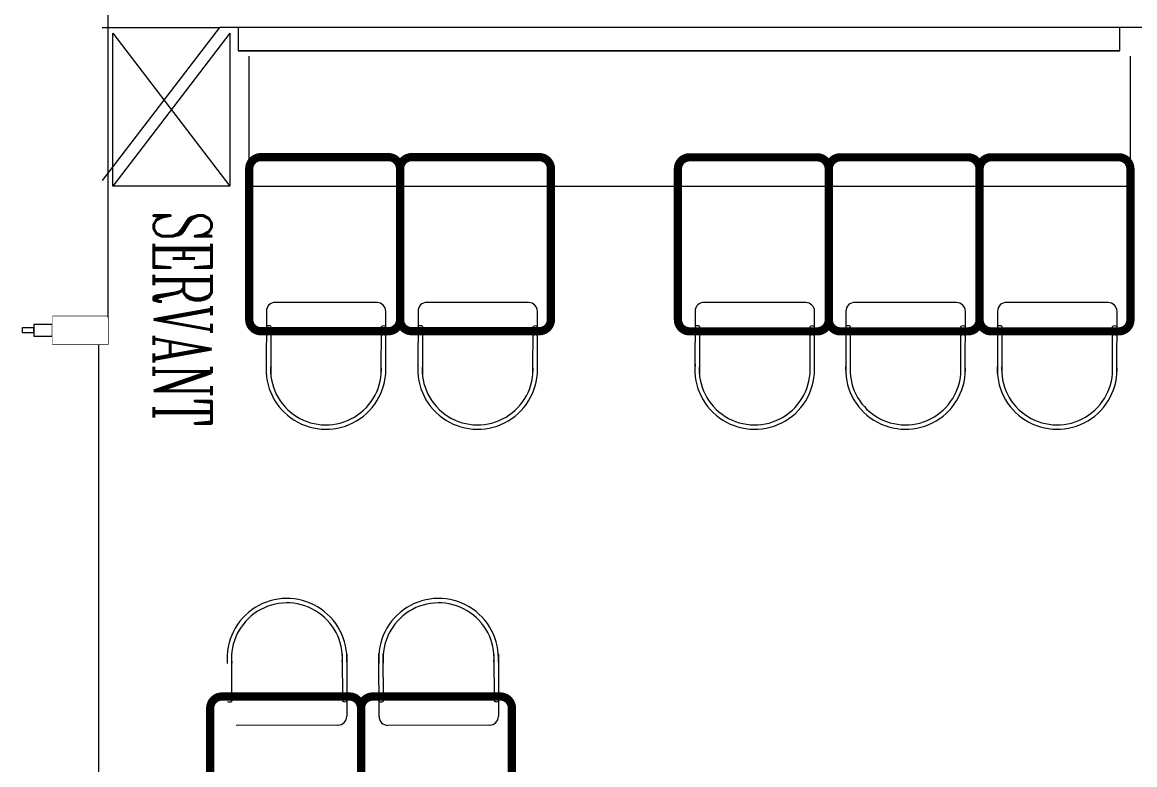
# Model space of a CAD drawing. Header units: centimetres. Extents: x -72470 to -43129, y -18750 to -16337.
# Drawn here: x -49401.2 to -48921.8, y -17214.3 to -16894.3 of the extents above; entities that cross this region are included whole.
import ezdxf

# ---------------------------------------------------------------- set-up
doc = ezdxf.new("R2010")
doc.units = ezdxf.units.CM
doc.header["$MEASUREMENT"] = 0
doc.layers.add('11-021_500-BLOK B-str_zemin_kat$0$2DTARAMA1', color=253, linetype='Continuous')
doc.layers.add('TEFRIS', color=30, linetype='Continuous', lineweight=9)
doc.styles.add('ROMANS', font='romanc.shx', dxfattribs={"width": 0.75, "height": 0.003})

# ---------------------------------------------------------------- blocks, each defined once
blk = doc.blocks.new('DDDD')
at = {"layer": 'TEFRIS', "color": 0, "linetype": 'Continuous'}
for p, q in [((-75389.21, -9770.79), (-75389.18, -9770.77)), ((-75389.18, -9770.77), (-75389.21, -9770.79)), ((-75355.24, -9770.94), (-75340.98, -9785.15)), ((-75353.94, -9769.55), (-75335, -9788.42)), ((-75334.99, -9793.81), (-75365.94, -9824.88)), ((-75374.62, -9818.92), (-75389.19, -9804.4)), ((-75371.33, -9824.89), (-75390.6, -9805.69)), ((-75435.41, -9817.01), (-75435.38, -9816.98)), ((-75435.38, -9816.98), (-75435.41, -9817.01)), ((-75401.44, -9817.16), (-75387.18, -9831.37)), ((-75400.14, -9815.77), (-75381.2, -9834.64)), ((-75299.4, -9829.4), (-75330.45, -9860.36)), ((-75275.13, -9848.35), (-75294, -9829.41)), ((-75276.52, -9849.65), (-75290.73, -9835.39)), ((-75381.19, -9840.03), (-75412.14, -9871.1)), ((-75420.83, -9865.14), (-75435.4, -9850.62)), ((-75330.46, -9865.75), (-75311.27, -9885.01)), ((-75324.49, -9869.04), (-75309.97, -9883.61)), ((-75345.61, -9875.61), (-75376.67, -9906.57)), ((-75321.34, -9894.56), (-75340.21, -9875.62)), ((-75322.73, -9895.86), (-75336.94, -9881.6)), ((-75276.36, -9883.61), (-75276.34, -9883.59)), ((-75276.34, -9883.59), (-75276.36, -9883.61))]:
    blk.add_line(p, q, dxfattribs=at)
at = {"layer": 'TEFRIS', "color": 0, "linetype": 'Continuous', "const_width": 3.56}
for points in [[(-75287.42, -9834.87), (-75326.31, -9873.77, -0.414214), (-75333.38, -9873.77), (-75379.35, -9827.81, -0.414214), (-75379.35, -9820.74), (-75340.46, -9781.84, -0.414214), (-75333.39, -9781.84), (-75287.42, -9827.8, -0.414214)], [(-75333.38, -9880.84), (-75372.27, -9919.73, -0.414214), (-75379.34, -9919.73), (-75425.31, -9873.77, -0.414214), (-75425.31, -9866.7), (-75386.42, -9827.81, -0.414214), (-75379.35, -9827.81), (-75333.38, -9873.77, -0.414214)]]:
    blk.add_lwpolyline(points, format="xyb", close=True, dxfattribs=at)
at = {"layer": 'TEFRIS', "color": 0, "linetype": 'Continuous'}
for centre, radius, start, end in [((-75370.91, -9789), 25.81, 41.3071, 229.9107), ((-75370.91, -9789), 23.91, 41.3071, 229.9107), ((-75344.15, -9780.65), 1.87, 284.487, 345.7168), ((-75341.45, -9783.34), 1.87, 284.487, 345.7168), ((-75337.69, -9791.12), 3.81, 315.1019, 45.1019), ((-75417.11, -9835.22), 25.81, 41.3071, 229.9107), ((-75417.11, -9835.22), 23.91, 41.3071, 229.9107), ((-75379.14, -9815.76), 1.87, 284.487, 345.7168), ((-75376.44, -9818.46), 1.87, 284.487, 345.7168), ((-75390.35, -9826.87), 1.87, 284.487, 345.7168), ((-75368.64, -9822.19), 3.81, 225.1019, 315.1019), ((-75296.7, -9832.1), 3.81, 44.9074, 134.9074), ((-75387.65, -9829.56), 1.87, 284.487, 345.7168), ((-75383.89, -9837.34), 3.81, 315.1019, 45.1019), ((-75288.92, -9835.86), 1.87, 104.2925, 165.5223), ((-75286.23, -9838.56), 1.87, 104.2925, 165.5223), ((-75294.57, -9865.32), 25.81, 220.0986, 48.7021), ((-75294.57, -9865.32), 23.91, 220.0986, 48.7021), ((-75327.76, -9863.06), 3.81, 134.9074, 224.9074), ((-75425.34, -9861.98), 1.87, 284.487, 345.7168), ((-75422.64, -9864.67), 1.87, 284.487, 345.7168), ((-75324.03, -9870.85), 1.87, 104.2925, 165.5223), ((-75321.34, -9873.55), 1.87, 104.2925, 165.5223), ((-75342.91, -9878.31), 3.81, 44.9074, 134.9074), ((-75335.13, -9882.07), 1.87, 104.2925, 165.5223), ((-75332.44, -9884.77), 1.87, 104.2925, 165.5223), ((-75340.79, -9911.53), 25.81, 220.0986, 48.7021), ((-75340.79, -9911.53), 23.91, 220.0986, 48.7021)]:
    blk.add_arc(centre, radius, start, end, dxfattribs=at)

msp = doc.modelspace()

# ---------------------------------------------------------------- hatches: boundary and pattern name
at = {"layer": '11-021_500-BLOK B-str_zemin_kat$0$2DTARAMA1'}
h = msp.add_hatch(dxfattribs=at)
h.set_pattern_fill('ANSI33', color=256, scale=100)
h.set_pattern_definition([(45, (-405862.577, -192797.837), (-17.6776695, 17.6776695), []), (45, (-405844.9, -192797.837), (-17.6776695, 17.6776695), [12.5, -6.25])])
edge = h.paths.add_edge_path()
edge.add_arc((-45801.24, -17327.07), 40, 0, 360)
edge = h.paths.add_edge_path()
edge.add_arc((-46641.24, -17327.07), 40, 0, 360)
edge = h.paths.add_edge_path()
edge.add_arc((-47481.24, -17327.07), 40, 0, 360)
edge = h.paths.add_edge_path()
edge.add_arc((-48321.24, -17327.07), 40, 0, 360)
h.paths.add_polyline_path([(-47188.77, -17161.4), (-47015.01, -17161.4), (-47015.01, -17115.45), (-47188.77, -17115.45)], flags=9)
h.paths.add_polyline_path([(-46335.56, -17161.43), (-46161.79, -17161.43), (-46161.79, -17115.45), (-46335.56, -17115.45)], flags=9)
h.paths.add_polyline_path([(-48028.77, -17161.43), (-47873.65, -17161.43), (-47873.65, -17115.45), (-48028.77, -17115.45)], flags=9)
edge = h.paths.add_edge_path()
edge.add_arc((-49161.24, -17327.07), 40, 0, 360)
edge = h.paths.add_edge_path()
edge.add_arc((-47481.24, -18167.07), 40, 0, 360)
edge = h.paths.add_edge_path()
edge.add_arc((-46641.24, -18167.07), 40, 0, 360)
edge = h.paths.add_edge_path()
edge.add_arc((-45801.24, -18167.07), 40, 0, 360)

# ---------------------------------------------------------------- linework, layer by layer
at = {"layer": 'TEFRIS', "color": 0, "linetype": 'Continuous'}
for p, q in [((-49366.73, -16896.57), (-49316.28, -16896.57)), ((-49316.28, -16896.57), (-49366.73, -16962.57)), ((-49311.73, -16898.97), (-49362.18, -16964.97)), ((-49362.18, -16898.97), (-49311.73, -16964.97)), ((-49362.18, -16964.97), (-49362.18, -16898.97)), ((-48476.68, -16896.57), (-49316.28, -16896.57)), ((-49311.73, -16898.97), (-49311.73, -16964.97)), ((-49308.16, -16896.57), (-49308.16, -16906.57)), ((-48928.16, -16906.57), (-48928.16, -16896.57)), ((-49308.16, -16906.57), (-48928.16, -16906.57)), ((-48928.16, -16906.57), (-49308.16, -16906.57)), ((-49303.6, -16908.97), (-49303.6, -16964.97)), ((-48923.6, -16964.97), (-48923.6, -16908.97)), ((-49311.73, -16964.97), (-49362.18, -16964.97)), ((-49303.6, -16964.97), (-48923.6, -16964.97)), ((-49248.36, -17015.12), (-49292.21, -17015.05)), ((-49183, -17015.12), (-49226.86, -17015.05)), ((-49063.6, -17015.12), (-49107.45, -17015.05)), ((-48998.6, -17015.12), (-49042.45, -17015.05)), ((-48933.25, -17015.12), (-48977.1, -17015.05)), ((-49296.03, -17018.86), (-49296.07, -17046.05)), ((-49244.59, -17045.68), (-49244.55, -17018.94)), ((-49230.68, -17018.86), (-49230.72, -17046.05)), ((-49179.24, -17045.68), (-49179.2, -17018.94)), ((-49111.27, -17018.86), (-49111.31, -17046.05)), ((-49059.83, -17045.68), (-49059.79, -17018.94)), ((-49046.27, -17018.86), (-49046.31, -17046.05)), ((-48994.83, -17045.68), (-48994.79, -17018.94)), ((-48980.92, -17018.86), (-48980.96, -17046.05)), ((-48929.48, -17045.68), (-48929.44, -17018.94)), ((-49294.13, -17025.4), (-49294.17, -17045.97)), ((-49246.5, -17045.61), (-49246.47, -17025.48)), ((-49228.78, -17025.4), (-49228.81, -17045.97)), ((-49181.15, -17045.61), (-49181.11, -17025.48)), ((-49109.37, -17025.4), (-49109.41, -17045.97)), ((-49061.74, -17045.61), (-49061.71, -17025.48)), ((-49044.37, -17025.4), (-49044.41, -17045.97)), ((-48996.74, -17045.61), (-48996.71, -17025.48)), ((-48979.02, -17025.4), (-48979.06, -17045.97)), ((-48931.39, -17045.61), (-48931.36, -17025.48)), ((-49270.4, -17069.74), (-49270.37, -17069.74)), ((-49270.37, -17069.74), (-49270.4, -17069.74)), ((-49205.05, -17069.74), (-49205.02, -17069.74)), ((-49205.02, -17069.74), (-49205.05, -17069.74)), ((-49085.65, -17069.74), (-49085.61, -17069.74)), ((-49085.61, -17069.74), (-49085.65, -17069.74)), ((-49020.65, -17069.74), (-49020.61, -17069.74)), ((-49020.61, -17069.74), (-49020.65, -17069.74)), ((-48955.3, -17069.74), (-48955.26, -17069.74)), ((-48955.26, -17069.74), (-48955.3, -17069.74))]:
    msp.add_line(p, q, dxfattribs=at)
at = {"layer": 'TEFRIS', "color": 0, "linetype": 'Continuous', "const_width": 3.56}
for points in [[(-49243.41, -17027.46), (-49298.41, -17027.46, -0.414214), (-49303.41, -17022.46), (-49303.41, -16957.46, -0.414214), (-49298.41, -16952.46), (-49243.41, -16952.46, -0.414214), (-49238.41, -16957.46), (-49238.41, -17022.46, -0.414214)], [(-49178.41, -17027.45), (-49233.41, -17027.46, -0.414214), (-49238.41, -17022.46), (-49238.41, -16957.46, -0.414214), (-49233.41, -16952.46), (-49178.41, -16952.45, -0.414214), (-49173.41, -16957.45), (-49173.41, -17022.45, -0.414214)], [(-49058.65, -17027.52), (-49113.65, -17027.52, -0.414214), (-49118.65, -17022.53), (-49118.66, -16957.53, -0.414214), (-49113.66, -16952.52), (-49058.66, -16952.52, -0.414214), (-49053.66, -16957.52), (-49053.65, -17022.52, -0.414214)], [(-48993.65, -17027.52), (-49048.65, -17027.52, -0.414214), (-49053.65, -17022.53), (-49053.66, -16957.53, -0.414214), (-49048.66, -16952.52), (-48993.66, -16952.52, -0.414214), (-48988.66, -16957.52), (-48988.65, -17022.52, -0.414214)], [(-48928.65, -17027.52), (-48983.65, -17027.52, -0.414214), (-48988.65, -17022.53), (-48988.66, -16957.53, -0.414214), (-48983.66, -16952.52), (-48928.66, -16952.52, -0.414214), (-48923.66, -16957.52), (-48923.65, -17022.52, -0.414214)]]:
    msp.add_lwpolyline(points, format="xyb", close=True, dxfattribs=at)
at = {"layer": 'TEFRIS', "color": 0, "linetype": 'Continuous'}
for points in [[(-49388.24, -17029.57), (-49388.24, -17024.57), (-49396.24, -17024.57), (-49396.24, -17029.57)], [(-49364.24, -17033.07), (-49364.24, -17021.07), (-49388.24, -17021.07), (-49388.24, -17033.07)], [(-49365.24, -17032.07), (-49365.24, -17022.07), (-49387.24, -17022.07), (-49387.24, -17032.07)], [(-49396.24, -17028.07), (-49396.24, -17026.07), (-49401.24, -17026.07), (-49401.24, -17028.07)], [(-49396.24, -17028.07), (-49396.24, -17026.07), (-49401.24, -17026.07), (-49401.24, -17028.07)], [(-49396.24, -17028.07), (-49396.24, -17026.07), (-49401.24, -17026.07), (-49401.24, -17028.07)], [(-49396.24, -17028.07), (-49396.24, -17026.07), (-49401.24, -17026.07), (-49401.24, -17028.07)], [(-49396.24, -17028.07), (-49396.24, -17026.07), (-49401.24, -17026.07), (-49401.24, -17028.07)], [(-49396.24, -17028.07), (-49396.24, -17026.07), (-49401.24, -17026.07), (-49401.24, -17028.07)], [(-49396.24, -17028.07), (-49396.24, -17026.07), (-49401.24, -17026.07), (-49401.24, -17028.07)], [(-49396.24, -17028.07), (-49396.24, -17026.07), (-49401.24, -17026.07), (-49401.24, -17028.07)], [(-49396.24, -17028.07), (-49396.24, -17026.07), (-49401.24, -17026.07), (-49401.24, -17028.07)], [(-49396.24, -17028.07), (-49396.24, -17026.07), (-49401.24, -17026.07), (-49401.24, -17028.07)], [(-49396.24, -17028.07), (-49396.24, -17026.07), (-49401.24, -17026.07), (-49401.24, -17028.07)], [(-49396.24, -17028.07), (-49396.24, -17026.07), (-49401.24, -17026.07), (-49401.24, -17028.07)], [(-49396.24, -17028.07), (-49396.24, -17026.07), (-49401.24, -17026.07), (-49401.24, -17028.07)], [(-49396.24, -17028.07), (-49396.24, -17026.07), (-49401.24, -17026.07), (-49401.24, -17028.07)], [(-49396.24, -17028.07), (-49396.24, -17026.07), (-49401.24, -17026.07), (-49401.24, -17028.07)], [(-49396.24, -17028.07), (-49396.24, -17026.07), (-49401.24, -17026.07), (-49401.24, -17028.07)], [(-49396.24, -17028.07), (-49396.24, -17026.07), (-49401.24, -17026.07), (-49401.24, -17028.07)], [(-49396.24, -17028.07), (-49396.24, -17026.07), (-49401.24, -17026.07), (-49401.24, -17028.07)], [(-49396.24, -17028.07), (-49396.24, -17026.07), (-49401.24, -17026.07), (-49401.24, -17028.07)], [(-49396.24, -17028.07), (-49396.24, -17026.07), (-49401.24, -17026.07), (-49401.24, -17028.07)], [(-49396.24, -17028.07), (-49396.24, -17026.07), (-49401.24, -17026.07), (-49401.24, -17028.07)], [(-49396.24, -17028.07), (-49396.24, -17026.07), (-49401.24, -17026.07), (-49401.24, -17028.07)], [(-49396.24, -17028.07), (-49396.24, -17026.07), (-49401.24, -17026.07), (-49401.24, -17028.07)], [(-49396.24, -17028.07), (-49396.24, -17026.07), (-49401.24, -17026.07), (-49401.24, -17028.07)], [(-49396.24, -17028.07), (-49396.24, -17026.07), (-49401.24, -17026.07), (-49401.24, -17028.07)]]:
    msp.add_lwpolyline(points, close=True, dxfattribs=at)
msp.add_lwpolyline([(-49368.24, -17231.07), (-49368.24, -17033.07)], dxfattribs=at)
for centre, radius, start, end in [((-49292.21, -17018.86), 3.81, 89.9074, 179.9074), ((-49248.36, -17018.93), 3.81, 359.9074, 89.9074), ((-49226.86, -17018.86), 3.81, 89.9074, 179.9074), ((-49183.01, -17018.93), 3.81, 359.9074, 89.9074), ((-49107.46, -17018.86), 3.81, 89.9074, 179.9074), ((-49063.6, -17018.93), 3.81, 359.9074, 89.9074), ((-49042.46, -17018.86), 3.81, 89.9074, 179.9074), ((-48998.6, -17018.93), 3.81, 359.9074, 89.9074), ((-48977.11, -17018.86), 3.81, 89.9074, 179.9074), ((-48933.25, -17018.93), 3.81, 359.9074, 89.9074), ((-49295.09, -17027.01), 1.87, 59.2925, 120.5223), ((-49229.74, -17027.01), 1.87, 59.2925, 120.5223), ((-49110.33, -17027.01), 1.87, 59.2925, 120.5223), ((-49045.33, -17027.01), 1.87, 59.2925, 120.5223), ((-48979.98, -17027.01), 1.87, 59.2925, 120.5223), ((-49295.09, -17030.83), 1.87, 59.2925, 120.5223), ((-49245.51, -17027.09), 1.87, 59.2925, 120.5223), ((-49245.52, -17030.91), 1.87, 59.2925, 120.5223), ((-49229.74, -17030.83), 1.87, 59.2925, 120.5223), ((-49180.17, -17030.91), 1.87, 59.2925, 120.5223), ((-49180.16, -17027.09), 1.87, 59.2925, 120.5223), ((-49110.34, -17030.83), 1.87, 59.2925, 120.5223), ((-49060.76, -17027.09), 1.87, 59.2925, 120.5223), ((-49060.76, -17030.91), 1.87, 59.2925, 120.5223), ((-49045.34, -17030.83), 1.87, 59.2925, 120.5223), ((-48995.76, -17027.09), 1.87, 59.2925, 120.5223), ((-48995.76, -17030.91), 1.87, 59.2925, 120.5223), ((-48979.98, -17030.83), 1.87, 59.2925, 120.5223), ((-48930.41, -17027.09), 1.87, 59.2925, 120.5223), ((-48930.41, -17030.91), 1.87, 59.2925, 120.5223), ((-49270.35, -17043.93), 25.81, 175.0986, 3.7021), ((-49270.35, -17043.93), 23.91, 175.0986, 3.7021), ((-49204.99, -17043.93), 25.81, 175.0986, 3.7021), ((-49204.99, -17043.93), 23.91, 175.0986, 3.7021), ((-49085.59, -17043.93), 25.81, 175.0986, 3.7021), ((-49085.59, -17043.93), 23.91, 175.0986, 3.7021), ((-49020.59, -17043.93), 25.81, 175.0986, 3.7021), ((-49020.59, -17043.93), 23.91, 175.0986, 3.7021), ((-48955.24, -17043.93), 25.81, 175.0986, 3.7021), ((-48955.24, -17043.93), 23.91, 175.0986, 3.7021)]:
    msp.add_arc(centre, radius, start, end, dxfattribs=at)

# ---------------------------------------------------------------- block references
at = {"layer": 'TEFRIS', "color": 0, "linetype": 'Continuous', "rotation": 315}
msp.add_blockref('DDDD', (10995.34, -63541.85), dxfattribs=at)

# ---------------------------------------------------------------- texts
at = {"layer": 'TEFRIS', "color": 0, "linetype": 'Continuous', "style": 'ROMANS', "width": 0.6}
msp.add_text('SERVANT', height=24.881, rotation=270, dxfattribs=at).set_placement((-49344.58, -16975.7))

# ---------------------------------------------------------------- next in the draw order: wipeouts: each hides what was drawn before it
at = {"color": 0, "linetype": 'Continuous'}
msp.add_wipeout([(-49364.24, -17033.07), (-49388.24, -17033.07), (-49388.24, -17021.07), (-49364.24, -17021.07)], dxfattribs=at).dxf.layer = 'TEFRIS'

# ---------------------------------------------------------------- next in the draw order: linework, layer by layer
at = {"layer": 'TEFRIS', "color": 0, "linetype": 'Continuous'}
for points in [[(-49388.24, -17029.57), (-49388.24, -17024.57), (-49396.24, -17024.57), (-49396.24, -17029.57)], [(-49364.24, -17033.07), (-49364.24, -17021.07), (-49388.24, -17021.07), (-49388.24, -17033.07)], [(-49365.24, -17032.07), (-49365.24, -17022.07), (-49387.24, -17022.07), (-49387.24, -17032.07)]]:
    msp.add_lwpolyline(points, close=True, dxfattribs=at)

# ---------------------------------------------------------------- next in the draw order: wipeouts: each hides what was drawn before it
at = {"color": 0, "linetype": 'Continuous'}
msp.add_wipeout([(-49364.24, -17033.07), (-49388.24, -17033.07), (-49388.24, -17021.07), (-49364.24, -17021.07)], dxfattribs=at).dxf.layer = 'TEFRIS'

# ---------------------------------------------------------------- next in the draw order: linework, layer by layer
at = {"layer": 'TEFRIS', "color": 0, "linetype": 'Continuous'}
for points in [[(-49388.24, -17029.57), (-49388.24, -17024.57), (-49396.24, -17024.57), (-49396.24, -17029.57)], [(-49364.24, -17033.07), (-49364.24, -17021.07), (-49388.24, -17021.07), (-49388.24, -17033.07)], [(-49365.24, -17032.07), (-49365.24, -17022.07), (-49387.24, -17022.07), (-49387.24, -17032.07)]]:
    msp.add_lwpolyline(points, close=True, dxfattribs=at)

# ---------------------------------------------------------------- next in the draw order: wipeouts: each hides what was drawn before it
at = {"color": 0, "linetype": 'Continuous'}
msp.add_wipeout([(-49364.24, -17033.07), (-49388.24, -17033.07), (-49388.24, -17021.07), (-49364.24, -17021.07)], dxfattribs=at).dxf.layer = 'TEFRIS'

# ---------------------------------------------------------------- next in the draw order: linework, layer by layer
at = {"layer": 'TEFRIS', "color": 0, "linetype": 'Continuous'}
for points in [[(-49388.24, -17029.57), (-49388.24, -17024.57), (-49396.24, -17024.57), (-49396.24, -17029.57)], [(-49364.24, -17033.07), (-49364.24, -17021.07), (-49388.24, -17021.07), (-49388.24, -17033.07)], [(-49365.24, -17032.07), (-49365.24, -17022.07), (-49387.24, -17022.07), (-49387.24, -17032.07)]]:
    msp.add_lwpolyline(points, close=True, dxfattribs=at)

# ---------------------------------------------------------------- next in the draw order: wipeouts: each hides what was drawn before it
at = {"color": 0, "linetype": 'Continuous'}
msp.add_wipeout([(-49364.24, -17033.07), (-49388.24, -17033.07), (-49388.24, -17021.07), (-49364.24, -17021.07)], dxfattribs=at).dxf.layer = 'TEFRIS'

# ---------------------------------------------------------------- next in the draw order: linework, layer by layer
at = {"layer": 'TEFRIS', "color": 0, "linetype": 'Continuous'}
for points in [[(-49388.24, -17029.57), (-49388.24, -17024.57), (-49396.24, -17024.57), (-49396.24, -17029.57)], [(-49364.24, -17033.07), (-49364.24, -17021.07), (-49388.24, -17021.07), (-49388.24, -17033.07)], [(-49365.24, -17032.07), (-49365.24, -17022.07), (-49387.24, -17022.07), (-49387.24, -17032.07)]]:
    msp.add_lwpolyline(points, close=True, dxfattribs=at)

# ---------------------------------------------------------------- next in the draw order: wipeouts: each hides what was drawn before it
at = {"color": 0, "linetype": 'Continuous'}
msp.add_wipeout([(-49364.24, -17033.07), (-49388.24, -17033.07), (-49388.24, -17021.07), (-49364.24, -17021.07)], dxfattribs=at).dxf.layer = 'TEFRIS'

# ---------------------------------------------------------------- next in the draw order: linework, layer by layer
at = {"layer": 'TEFRIS', "color": 0, "linetype": 'Continuous'}
for points in [[(-49388.24, -17029.57), (-49388.24, -17024.57), (-49396.24, -17024.57), (-49396.24, -17029.57)], [(-49364.24, -17033.07), (-49364.24, -17021.07), (-49388.24, -17021.07), (-49388.24, -17033.07)], [(-49365.24, -17032.07), (-49365.24, -17022.07), (-49387.24, -17022.07), (-49387.24, -17032.07)]]:
    msp.add_lwpolyline(points, close=True, dxfattribs=at)

# ---------------------------------------------------------------- next in the draw order: wipeouts: each hides what was drawn before it
at = {"color": 0, "linetype": 'Continuous'}
msp.add_wipeout([(-49364.24, -17033.07), (-49388.24, -17033.07), (-49388.24, -17021.07), (-49364.24, -17021.07)], dxfattribs=at).dxf.layer = 'TEFRIS'

# ---------------------------------------------------------------- next in the draw order: linework, layer by layer
at = {"layer": 'TEFRIS', "color": 0, "linetype": 'Continuous'}
for points in [[(-49388.24, -17029.57), (-49388.24, -17024.57), (-49396.24, -17024.57), (-49396.24, -17029.57)], [(-49364.24, -17033.07), (-49364.24, -17021.07), (-49388.24, -17021.07), (-49388.24, -17033.07)], [(-49365.24, -17032.07), (-49365.24, -17022.07), (-49387.24, -17022.07), (-49387.24, -17032.07)]]:
    msp.add_lwpolyline(points, close=True, dxfattribs=at)

# ---------------------------------------------------------------- next in the draw order: wipeouts: each hides what was drawn before it
at = {"color": 0, "linetype": 'Continuous'}
msp.add_wipeout([(-49364.24, -17033.07), (-49388.24, -17033.07), (-49388.24, -17021.07), (-49364.24, -17021.07)], dxfattribs=at).dxf.layer = 'TEFRIS'

# ---------------------------------------------------------------- next in the draw order: linework, layer by layer
at = {"layer": 'TEFRIS', "color": 0, "linetype": 'Continuous'}
for points in [[(-49388.24, -17029.57), (-49388.24, -17024.57), (-49396.24, -17024.57), (-49396.24, -17029.57)], [(-49364.24, -17033.07), (-49364.24, -17021.07), (-49388.24, -17021.07), (-49388.24, -17033.07)], [(-49365.24, -17032.07), (-49365.24, -17022.07), (-49387.24, -17022.07), (-49387.24, -17032.07)]]:
    msp.add_lwpolyline(points, close=True, dxfattribs=at)

# ---------------------------------------------------------------- next in the draw order: wipeouts: each hides what was drawn before it
at = {"color": 0, "linetype": 'Continuous'}
msp.add_wipeout([(-49364.24, -17033.07), (-49388.24, -17033.07), (-49388.24, -17021.07), (-49364.24, -17021.07)], dxfattribs=at).dxf.layer = 'TEFRIS'

# ---------------------------------------------------------------- next in the draw order: linework, layer by layer
at = {"layer": 'TEFRIS', "color": 0, "linetype": 'Continuous'}
for points in [[(-49388.24, -17029.57), (-49388.24, -17024.57), (-49396.24, -17024.57), (-49396.24, -17029.57)], [(-49364.24, -17033.07), (-49364.24, -17021.07), (-49388.24, -17021.07), (-49388.24, -17033.07)], [(-49365.24, -17032.07), (-49365.24, -17022.07), (-49387.24, -17022.07), (-49387.24, -17032.07)]]:
    msp.add_lwpolyline(points, close=True, dxfattribs=at)

# ---------------------------------------------------------------- next in the draw order: wipeouts: each hides what was drawn before it
at = {"color": 0, "linetype": 'Continuous'}
msp.add_wipeout([(-49364.24, -17033.07), (-49388.24, -17033.07), (-49388.24, -17021.07), (-49364.24, -17021.07)], dxfattribs=at).dxf.layer = 'TEFRIS'

# ---------------------------------------------------------------- next in the draw order: linework, layer by layer
at = {"layer": 'TEFRIS', "color": 0, "linetype": 'Continuous'}
for points in [[(-49388.24, -17029.57), (-49388.24, -17024.57), (-49396.24, -17024.57), (-49396.24, -17029.57)], [(-49364.24, -17033.07), (-49364.24, -17021.07), (-49388.24, -17021.07), (-49388.24, -17033.07)], [(-49365.24, -17032.07), (-49365.24, -17022.07), (-49387.24, -17022.07), (-49387.24, -17032.07)]]:
    msp.add_lwpolyline(points, close=True, dxfattribs=at)

# ---------------------------------------------------------------- next in the draw order: wipeouts: each hides what was drawn before it
at = {"color": 0, "linetype": 'Continuous'}
msp.add_wipeout([(-49364.24, -17033.07), (-49388.24, -17033.07), (-49388.24, -17021.07), (-49364.24, -17021.07)], dxfattribs=at).dxf.layer = 'TEFRIS'

# ---------------------------------------------------------------- next in the draw order: linework, layer by layer
at = {"layer": 'TEFRIS', "color": 0, "linetype": 'Continuous'}
for points in [[(-49388.24, -17029.57), (-49388.24, -17024.57), (-49396.24, -17024.57), (-49396.24, -17029.57)], [(-49364.24, -17033.07), (-49364.24, -17021.07), (-49388.24, -17021.07), (-49388.24, -17033.07)], [(-49365.24, -17032.07), (-49365.24, -17022.07), (-49387.24, -17022.07), (-49387.24, -17032.07)]]:
    msp.add_lwpolyline(points, close=True, dxfattribs=at)

# ---------------------------------------------------------------- next in the draw order: wipeouts: each hides what was drawn before it
at = {"color": 0, "linetype": 'Continuous'}
msp.add_wipeout([(-49364.24, -17033.07), (-49388.24, -17033.07), (-49388.24, -17021.07), (-49364.24, -17021.07)], dxfattribs=at).dxf.layer = 'TEFRIS'

# ---------------------------------------------------------------- next in the draw order: linework, layer by layer
at = {"layer": 'TEFRIS', "color": 0, "linetype": 'Continuous'}
for points in [[(-49388.24, -17029.57), (-49388.24, -17024.57), (-49396.24, -17024.57), (-49396.24, -17029.57)], [(-49364.24, -17033.07), (-49364.24, -17021.07), (-49388.24, -17021.07), (-49388.24, -17033.07)], [(-49365.24, -17032.07), (-49365.24, -17022.07), (-49387.24, -17022.07), (-49387.24, -17032.07)]]:
    msp.add_lwpolyline(points, close=True, dxfattribs=at)

# ---------------------------------------------------------------- next in the draw order: wipeouts: each hides what was drawn before it
at = {"color": 0, "linetype": 'Continuous'}
msp.add_wipeout([(-49364.24, -17033.07), (-49388.24, -17033.07), (-49388.24, -17021.07), (-49364.24, -17021.07)], dxfattribs=at).dxf.layer = 'TEFRIS'

# ---------------------------------------------------------------- next in the draw order: linework, layer by layer
at = {"layer": 'TEFRIS', "color": 0, "linetype": 'Continuous'}
for points in [[(-49388.24, -17029.57), (-49388.24, -17024.57), (-49396.24, -17024.57), (-49396.24, -17029.57)], [(-49364.24, -17033.07), (-49364.24, -17021.07), (-49388.24, -17021.07), (-49388.24, -17033.07)], [(-49365.24, -17032.07), (-49365.24, -17022.07), (-49387.24, -17022.07), (-49387.24, -17032.07)]]:
    msp.add_lwpolyline(points, close=True, dxfattribs=at)

# ---------------------------------------------------------------- next in the draw order: wipeouts: each hides what was drawn before it
at = {"color": 0, "linetype": 'Continuous'}
msp.add_wipeout([(-49364.24, -17033.07), (-49388.24, -17033.07), (-49388.24, -17021.07), (-49364.24, -17021.07)], dxfattribs=at).dxf.layer = 'TEFRIS'

# ---------------------------------------------------------------- next in the draw order: linework, layer by layer
at = {"layer": 'TEFRIS', "color": 0, "linetype": 'Continuous'}
for points in [[(-49388.24, -17029.57), (-49388.24, -17024.57), (-49396.24, -17024.57), (-49396.24, -17029.57)], [(-49364.24, -17033.07), (-49364.24, -17021.07), (-49388.24, -17021.07), (-49388.24, -17033.07)], [(-49365.24, -17032.07), (-49365.24, -17022.07), (-49387.24, -17022.07), (-49387.24, -17032.07)]]:
    msp.add_lwpolyline(points, close=True, dxfattribs=at)

# ---------------------------------------------------------------- next in the draw order: wipeouts: each hides what was drawn before it
at = {"color": 0, "linetype": 'Continuous'}
msp.add_wipeout([(-49364.24, -17033.07), (-49388.24, -17033.07), (-49388.24, -17021.07), (-49364.24, -17021.07)], dxfattribs=at).dxf.layer = 'TEFRIS'

# ---------------------------------------------------------------- next in the draw order: linework, layer by layer
at = {"layer": 'TEFRIS', "color": 0, "linetype": 'Continuous'}
for points in [[(-49388.24, -17029.57), (-49388.24, -17024.57), (-49396.24, -17024.57), (-49396.24, -17029.57)], [(-49364.24, -17033.07), (-49364.24, -17021.07), (-49388.24, -17021.07), (-49388.24, -17033.07)], [(-49365.24, -17032.07), (-49365.24, -17022.07), (-49387.24, -17022.07), (-49387.24, -17032.07)]]:
    msp.add_lwpolyline(points, close=True, dxfattribs=at)

# ---------------------------------------------------------------- next in the draw order: wipeouts: each hides what was drawn before it
at = {"color": 0, "linetype": 'Continuous'}
msp.add_wipeout([(-49364.24, -17033.07), (-49388.24, -17033.07), (-49388.24, -17021.07), (-49364.24, -17021.07)], dxfattribs=at).dxf.layer = 'TEFRIS'

# ---------------------------------------------------------------- next in the draw order: linework, layer by layer
at = {"layer": 'TEFRIS', "color": 0, "linetype": 'Continuous'}
for points in [[(-49388.24, -17029.57), (-49388.24, -17024.57), (-49396.24, -17024.57), (-49396.24, -17029.57)], [(-49364.24, -17033.07), (-49364.24, -17021.07), (-49388.24, -17021.07), (-49388.24, -17033.07)], [(-49365.24, -17032.07), (-49365.24, -17022.07), (-49387.24, -17022.07), (-49387.24, -17032.07)]]:
    msp.add_lwpolyline(points, close=True, dxfattribs=at)

# ---------------------------------------------------------------- next in the draw order: wipeouts: each hides what was drawn before it
at = {"color": 0, "linetype": 'Continuous'}
msp.add_wipeout([(-49364.24, -17033.07), (-49388.24, -17033.07), (-49388.24, -17021.07), (-49364.24, -17021.07)], dxfattribs=at).dxf.layer = 'TEFRIS'

# ---------------------------------------------------------------- next in the draw order: linework, layer by layer
at = {"layer": 'TEFRIS', "color": 0, "linetype": 'Continuous'}
for points in [[(-49388.24, -17029.57), (-49388.24, -17024.57), (-49396.24, -17024.57), (-49396.24, -17029.57)], [(-49364.24, -17033.07), (-49364.24, -17021.07), (-49388.24, -17021.07), (-49388.24, -17033.07)], [(-49365.24, -17032.07), (-49365.24, -17022.07), (-49387.24, -17022.07), (-49387.24, -17032.07)]]:
    msp.add_lwpolyline(points, close=True, dxfattribs=at)

# ---------------------------------------------------------------- next in the draw order: wipeouts: each hides what was drawn before it
at = {"color": 0, "linetype": 'Continuous'}
msp.add_wipeout([(-49364.24, -17033.07), (-49388.24, -17033.07), (-49388.24, -17021.07), (-49364.24, -17021.07)], dxfattribs=at).dxf.layer = 'TEFRIS'

# ---------------------------------------------------------------- next in the draw order: linework, layer by layer
at = {"layer": 'TEFRIS', "color": 0, "linetype": 'Continuous'}
for points in [[(-49388.24, -17029.57), (-49388.24, -17024.57), (-49396.24, -17024.57), (-49396.24, -17029.57)], [(-49364.24, -17033.07), (-49364.24, -17021.07), (-49388.24, -17021.07), (-49388.24, -17033.07)], [(-49365.24, -17032.07), (-49365.24, -17022.07), (-49387.24, -17022.07), (-49387.24, -17032.07)]]:
    msp.add_lwpolyline(points, close=True, dxfattribs=at)

# ---------------------------------------------------------------- next in the draw order: wipeouts: each hides what was drawn before it
at = {"color": 0, "linetype": 'Continuous'}
msp.add_wipeout([(-49364.24, -17033.07), (-49388.24, -17033.07), (-49388.24, -17021.07), (-49364.24, -17021.07)], dxfattribs=at).dxf.layer = 'TEFRIS'

# ---------------------------------------------------------------- next in the draw order: linework, layer by layer
at = {"layer": 'TEFRIS', "color": 0, "linetype": 'Continuous'}
for points in [[(-49388.24, -17029.57), (-49388.24, -17024.57), (-49396.24, -17024.57), (-49396.24, -17029.57)], [(-49364.24, -17033.07), (-49364.24, -17021.07), (-49388.24, -17021.07), (-49388.24, -17033.07)], [(-49365.24, -17032.07), (-49365.24, -17022.07), (-49387.24, -17022.07), (-49387.24, -17032.07)]]:
    msp.add_lwpolyline(points, close=True, dxfattribs=at)

# ---------------------------------------------------------------- next in the draw order: wipeouts: each hides what was drawn before it
at = {"color": 0, "linetype": 'Continuous'}
msp.add_wipeout([(-49364.24, -17033.07), (-49388.24, -17033.07), (-49388.24, -17021.07), (-49364.24, -17021.07)], dxfattribs=at).dxf.layer = 'TEFRIS'

# ---------------------------------------------------------------- next in the draw order: linework, layer by layer
at = {"layer": 'TEFRIS', "color": 0, "linetype": 'Continuous'}
for points in [[(-49388.24, -17029.57), (-49388.24, -17024.57), (-49396.24, -17024.57), (-49396.24, -17029.57)], [(-49364.24, -17033.07), (-49364.24, -17021.07), (-49388.24, -17021.07), (-49388.24, -17033.07)], [(-49365.24, -17032.07), (-49365.24, -17022.07), (-49387.24, -17022.07), (-49387.24, -17032.07)]]:
    msp.add_lwpolyline(points, close=True, dxfattribs=at)

# ---------------------------------------------------------------- next in the draw order: wipeouts: each hides what was drawn before it
at = {"color": 0, "linetype": 'Continuous'}
msp.add_wipeout([(-49364.24, -17033.07), (-49388.24, -17033.07), (-49388.24, -17021.07), (-49364.24, -17021.07)], dxfattribs=at).dxf.layer = 'TEFRIS'

# ---------------------------------------------------------------- next in the draw order: linework, layer by layer
at = {"layer": 'TEFRIS', "color": 0, "linetype": 'Continuous'}
for points in [[(-49388.24, -17029.57), (-49388.24, -17024.57), (-49396.24, -17024.57), (-49396.24, -17029.57)], [(-49364.24, -17033.07), (-49364.24, -17021.07), (-49388.24, -17021.07), (-49388.24, -17033.07)], [(-49365.24, -17032.07), (-49365.24, -17022.07), (-49387.24, -17022.07), (-49387.24, -17032.07)]]:
    msp.add_lwpolyline(points, close=True, dxfattribs=at)

# ---------------------------------------------------------------- next in the draw order: wipeouts: each hides what was drawn before it
at = {"color": 0, "linetype": 'Continuous'}
msp.add_wipeout([(-49364.24, -17033.07), (-49388.24, -17033.07), (-49388.24, -17021.07), (-49364.24, -17021.07)], dxfattribs=at).dxf.layer = 'TEFRIS'

# ---------------------------------------------------------------- next in the draw order: linework, layer by layer
at = {"layer": 'TEFRIS', "color": 0, "linetype": 'Continuous'}
for points in [[(-49388.24, -17029.57), (-49388.24, -17024.57), (-49396.24, -17024.57), (-49396.24, -17029.57)], [(-49364.24, -17033.07), (-49364.24, -17021.07), (-49388.24, -17021.07), (-49388.24, -17033.07)], [(-49365.24, -17032.07), (-49365.24, -17022.07), (-49387.24, -17022.07), (-49387.24, -17032.07)]]:
    msp.add_lwpolyline(points, close=True, dxfattribs=at)

# ---------------------------------------------------------------- next in the draw order: wipeouts: each hides what was drawn before it
at = {"color": 0, "linetype": 'Continuous'}
msp.add_wipeout([(-49364.24, -17033.07), (-49388.24, -17033.07), (-49388.24, -17021.07), (-49364.24, -17021.07)], dxfattribs=at).dxf.layer = 'TEFRIS'

# ---------------------------------------------------------------- next in the draw order: linework, layer by layer
at = {"layer": 'TEFRIS', "color": 0, "linetype": 'Continuous'}
for points in [[(-49388.24, -17029.57), (-49388.24, -17024.57), (-49396.24, -17024.57), (-49396.24, -17029.57)], [(-49364.24, -17033.07), (-49364.24, -17021.07), (-49388.24, -17021.07), (-49388.24, -17033.07)], [(-49365.24, -17032.07), (-49365.24, -17022.07), (-49387.24, -17022.07), (-49387.24, -17032.07)]]:
    msp.add_lwpolyline(points, close=True, dxfattribs=at)

# ---------------------------------------------------------------- next in the draw order: wipeouts: each hides what was drawn before it
at = {"color": 0, "linetype": 'Continuous'}
msp.add_wipeout([(-49364.24, -17033.07), (-49388.24, -17033.07), (-49388.24, -17021.07), (-49364.24, -17021.07)], dxfattribs=at).dxf.layer = 'TEFRIS'

# ---------------------------------------------------------------- next in the draw order: linework, layer by layer
at = {"layer": 'TEFRIS', "color": 0, "linetype": 'Continuous'}
for points in [[(-49388.24, -17029.57), (-49388.24, -17024.57), (-49396.24, -17024.57), (-49396.24, -17029.57)], [(-49364.24, -17033.07), (-49364.24, -17021.07), (-49388.24, -17021.07), (-49388.24, -17033.07)], [(-49365.24, -17032.07), (-49365.24, -17022.07), (-49387.24, -17022.07), (-49387.24, -17032.07)]]:
    msp.add_lwpolyline(points, close=True, dxfattribs=at)

# ---------------------------------------------------------------- next in the draw order: wipeouts: each hides what was drawn before it
at = {"color": 0, "linetype": 'Continuous'}
msp.add_wipeout([(-49364.24, -17033.07), (-49388.24, -17033.07), (-49388.24, -17021.07), (-49364.24, -17021.07)], dxfattribs=at).dxf.layer = 'TEFRIS'

# ---------------------------------------------------------------- next in the draw order: linework, layer by layer
at = {"layer": 'TEFRIS', "color": 0, "linetype": 'Continuous'}
for points in [[(-49388.24, -17029.57), (-49388.24, -17024.57), (-49396.24, -17024.57), (-49396.24, -17029.57)], [(-49364.24, -17033.07), (-49364.24, -17021.07), (-49388.24, -17021.07), (-49388.24, -17033.07)], [(-49365.24, -17032.07), (-49365.24, -17022.07), (-49387.24, -17022.07), (-49387.24, -17032.07)]]:
    msp.add_lwpolyline(points, close=True, dxfattribs=at)

# ---------------------------------------------------------------- next in the draw order: wipeouts: each hides what was drawn before it
at = {"color": 0, "linetype": 'Continuous'}
msp.add_wipeout([(-49364.24, -17033.07), (-49388.24, -17033.07), (-49388.24, -17021.07), (-49364.24, -17021.07)], dxfattribs=at).dxf.layer = 'TEFRIS'

# ---------------------------------------------------------------- next in the draw order: linework, layer by layer
at = {"layer": 'TEFRIS', "color": 0, "linetype": 'Continuous'}
msp.add_line((-49364.16, -17021.57), (-49364.24, -16877.07), dxfattribs=at)

doc.saveas('drawing.dxf')
